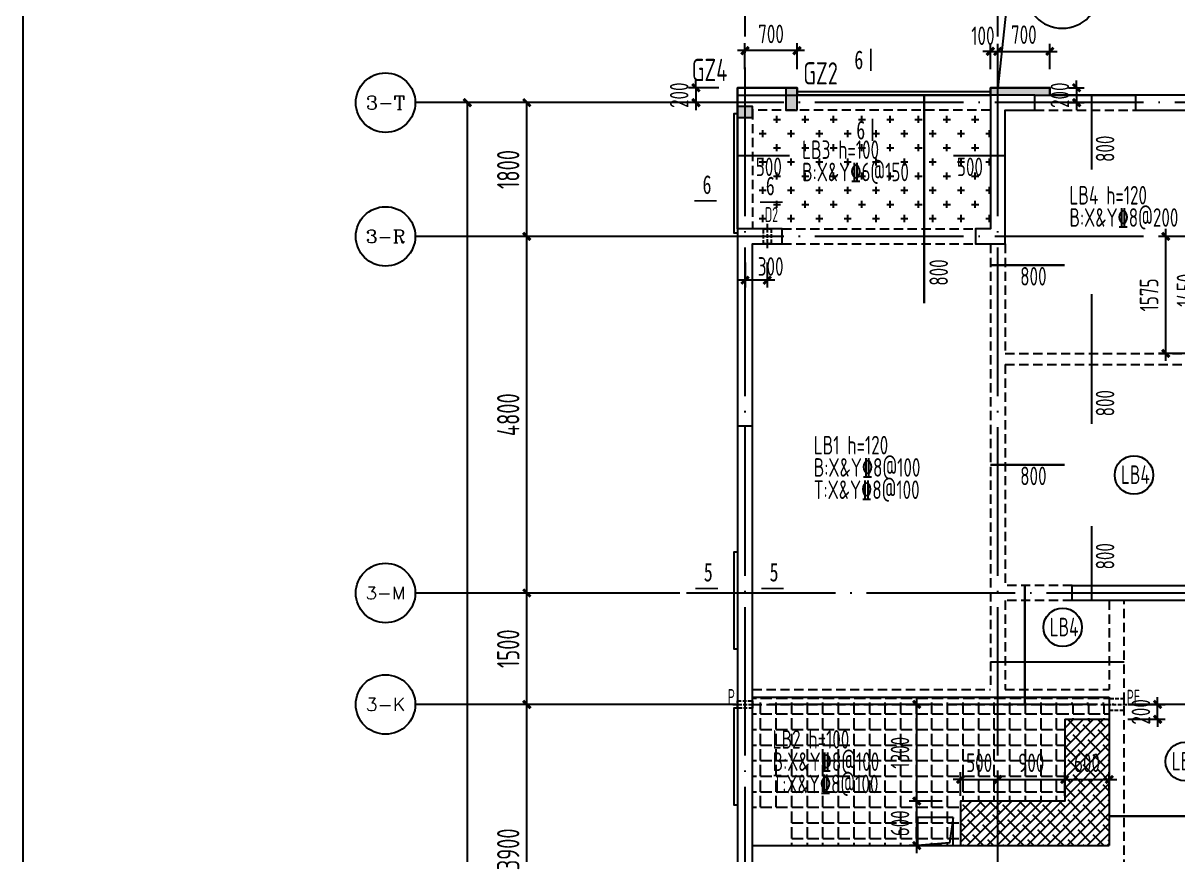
# Model space of a CAD drawing. Extents: x -173820 to 521180, y -715739 to 158231.
# Drawn here: x -14955 to 578, y -39644 to -28448 of the extents above; entities that cross this region are included whole.
import ezdxf
from ezdxf.enums import TextEntityAlignment as Align

# ---------------------------------------------------------------- set-up
doc = ezdxf.new("R2010")
doc.units = 0
doc.header["$LTSCALE"] = 1000
for name, pattern in [('CONTINOUS', [0]), ('DASH', [0.35, 0.25, -0.1]), ('DOTE', [2.42, 2, -0.2, 0.02, -0.2]), ('HIDDEN2', [0.1875, 0.125, -0.0625])]:
    doc.linetypes.add(name, pattern=pattern)
for name, color, linetype in [('A-外装饰线脚', 7, 'Continuous'), ('A-线脚看线', 9, 'Continuous'), ('A-设备穿墙洞', 161, 'Continuous'), ('AXIS', 1, 'DOTE'), ('AXIS_TEXT', 7, 'Continuous'), ('DIM', 3, 'Continuous'), ('DIM1', 3, 'Continuous'), ('JG1', 3, 'Continuous'), ('填充', 8, 'Continuous'), ('墙', 6, 'Continuous'), ('挑板', 3, 'Continuous'), ('板筋', 6, 'Continuous'), ('柱', 2, 'Continuous'), ('梁', 4, 'HIDDEN2'), ('模板线', 3, 'Continuous'), ('洞口', 5, 'Continuous'), ('详图索引', 3, 'Continuous'), ('钢筋_文字', 7, 'Continuous'), ('钢筋长度标注', 7, 'Continuous')]:
    doc.layers.add(name, color=color, linetype=linetype)
doc.styles.add('_TCH_AXIS', font='COMPLEX', dxfattribs={"bigfont": 'GBCBIG'})
doc.styles.add('COMPLEX', font='COMPLEX')
doc.styles.add('TSSD_BOLD', font='tssdeng2.shx', dxfattribs={"width": 0.7, "height": 250, "bigfont": 'CHINA.shx'})
doc.styles.add('TSSD_Dimension', font='tssdeng.shx', dxfattribs={"width": 0.7, "bigfont": 'Hztxt.shx'})
doc.styles.add('zzt', font='tssdeng.shx', dxfattribs={"width": 0.7, "height": 300, "bigfont": 'tssdchn.shx'})
doc.styles.add('钢筋', font='tssdeng.shx', dxfattribs={"width": 0.7, "height": 250, "bigfont": 'tssdchn.shx'})
doc.styles.add('钢筋长度', font='tssdeng.shx', dxfattribs={"width": 0.7, "height": 300, "bigfont": 'tssdchn.shx'})
doc.styles.add('黑体', font='simhei.ttf', dxfattribs={"width": 0.8})
doc.dimstyles.new('DIM_1_100', dxfattribs={"dimtxt": 300, "dimasz": 100, "dimexe": 200, "dimexo": 50, "dimgap": 100, "dimtad": 1, "dimdec": 0, "dimzin": 0, "dimdsep": 46, "dimtxsty": 'zzt', "dimblk": 'ARCHTICK', "dimcen": 0, "dimclrt": 7, "dimadec": 0, "dimazin": 0, "dimtfac": 1, "dimtdec": 0, "dimtix": 1, "dimtmove": 2, "dimatfit": 0, "dimldrblk": 'ARCHTICK', "dimfxl": 0, "dimtolj": 1, "dimarcsym": 0})
doc.dimstyles.new('TSSD_100_100', dxfattribs={"dimtxt": 250, "dimasz": 100, "dimexe": 100, "dimexo": 250, "dimgap": 100, "dimtad": 1, "dimdec": 0, "dimzin": 0, "dimdsep": 46, "dimtxsty": 'TSSD_Dimension', "dimblk": 'ARCHTICK', "dimcen": 0, "dimdle": 100, "dimclrd": 3, "dimclre": 3, "dimclrt": 7, "dimadec": 0, "dimazin": 0, "dimtfac": 1, "dimtdec": 0, "dimtix": 1, "dimtmove": 2, "dimatfit": 3, "dimfxl": 0, "dimtolj": 1, "dimtzin": 0, "dimarcsym": 0})
pattern_1 = [(0, (-5244.65, -50319.18), (0, 209.55), [152.4, -57.15]), (90, (-5244.65, -50319.18), (-209.55, 1e-14), [152.4, -57.15])]

# ---------------------------------------------------------------- blocks, each defined once
blk = doc.blocks.new('_ArchTick')
at = {"color": 4, "linetype": 'ByBlock', "const_width": 0.4}
blk.add_lwpolyline([(-0.5, -0.5), (0.5, 0.5)], dxfattribs=at)
blk = doc.blocks.new('*D392')
at = {"layer": 'Defpoints', "color": 0}
for p in [(-2935, 12700), (-875, 12700), (-875, 8800)]:
    blk.add_point(p, dxfattribs=at)
at = {"layer": 'DIM1', "color": 0, "lineweight": -2}
for p, q in [((-925, 12700), (-3135, 12700)), ((-2935, 8800), (-2935, 12700)), ((-925, 8800), (-3135, 8800))]:
    blk.add_line(p, q, dxfattribs=at)
at = {"layer": 'DIM1', "color": 0, "lineweight": -2, "xscale": 100, "yscale": 100, "zscale": 100}
for p, rotation in [((-2935, 12700), 90), ((-2935, 8800), 270)]:
    blk.add_blockref('_ArchTick', p, dxfattribs=dict(at, rotation=rotation))
at = {"layer": 'DIM1', "color": 7, "insert": (-3185, 10750), "char_height": 300, "attachment_point": 5, "rotation": 90, "style": 'zzt'}
blk.add_mtext('\\A1;3900', dxfattribs=at)
blk = doc.blocks.new('*D393')
at = {"layer": 'Defpoints', "color": 0}
for p in [(-2935, 14200), (-875, 14200), (-875, 12700)]:
    blk.add_point(p, dxfattribs=at)
at = {"layer": 'DIM1', "color": 0, "lineweight": -2}
for p, q in [((-925, 14200), (-3135, 14200)), ((-2935, 12700), (-2935, 14200)), ((-925, 12700), (-3135, 12700))]:
    blk.add_line(p, q, dxfattribs=at)
at = {"layer": 'DIM1', "color": 0, "lineweight": -2, "xscale": 100, "yscale": 100, "zscale": 100}
for p, rotation in [((-2935, 14200), 90), ((-2935, 12700), 270)]:
    blk.add_blockref('_ArchTick', p, dxfattribs=dict(at, rotation=rotation))
at = {"layer": 'DIM1', "color": 7, "insert": (-3185, 13450), "char_height": 300, "attachment_point": 5, "rotation": 90, "style": 'zzt'}
blk.add_mtext('\\A1;1500', dxfattribs=at)
blk = doc.blocks.new('*D394')
at = {"layer": 'Defpoints', "color": 0}
for p in [(-2935, 19000), (-875, 19000), (-875, 14200)]:
    blk.add_point(p, dxfattribs=at)
at = {"layer": 'DIM1', "color": 0, "lineweight": -2}
for p, q in [((-925, 19000), (-3135, 19000)), ((-2935, 14200), (-2935, 19000)), ((-925, 14200), (-3135, 14200))]:
    blk.add_line(p, q, dxfattribs=at)
at = {"layer": 'DIM1', "color": 0, "lineweight": -2, "xscale": 100, "yscale": 100, "zscale": 100}
for p, rotation in [((-2935, 19000), 90), ((-2935, 14200), 270)]:
    blk.add_blockref('_ArchTick', p, dxfattribs=dict(at, rotation=rotation))
at = {"layer": 'DIM1', "color": 7, "insert": (-3185, 16600), "char_height": 300, "attachment_point": 5, "rotation": 90, "style": 'zzt'}
blk.add_mtext('\\A1;4800', dxfattribs=at)
blk = doc.blocks.new('*D395')
at = {"layer": 'Defpoints', "color": 0}
for p in [(-2935, 20800), (-875, 20800), (-875, 19000)]:
    blk.add_point(p, dxfattribs=at)
at = {"layer": 'DIM1', "color": 0, "lineweight": -2}
for p, q in [((-925, 20800), (-3135, 20800)), ((-2935, 19000), (-2935, 20800)), ((-925, 19000), (-3135, 19000))]:
    blk.add_line(p, q, dxfattribs=at)
at = {"layer": 'DIM1', "color": 0, "lineweight": -2, "xscale": 100, "yscale": 100, "zscale": 100}
for p, rotation in [((-2935, 20800), 90), ((-2935, 19000), 270)]:
    blk.add_blockref('_ArchTick', p, dxfattribs=dict(at, rotation=rotation))
at = {"layer": 'DIM1', "color": 7, "insert": (-3185, 19900), "char_height": 300, "attachment_point": 5, "rotation": 90, "style": 'zzt'}
blk.add_mtext('\\A1;1800', dxfattribs=at)
blk = doc.blocks.new('*D396')
at = {"layer": 'Defpoints', "color": 0}
for p in [(-3735, 20800), (-875, 20800), (-875, -1600)]:
    blk.add_point(p, dxfattribs=at)
at = {"layer": 'DIM1', "color": 0, "lineweight": -2}
for p, q in [((-925, 20800), (-3935, 20800)), ((-3735, -1600), (-3735, 20800)), ((-925, -1600), (-3935, -1600))]:
    blk.add_line(p, q, dxfattribs=at)
at = {"layer": 'DIM1', "color": 0, "lineweight": -2, "xscale": 100, "yscale": 100, "zscale": 100}
for p, rotation in [((-3735, 20800), 90), ((-3735, -1600), 270)]:
    blk.add_blockref('_ArchTick', p, dxfattribs=dict(at, rotation=rotation))
at = {"layer": 'DIM1', "color": 7, "insert": (-3985, 9600), "char_height": 300, "attachment_point": 5, "rotation": 90, "style": 'zzt'}
blk.add_mtext('\\A1;22400', dxfattribs=at)
blk = doc.blocks.new('_AXISO')
at = {"color": 3}
blk.add_circle((0, 0), 0.5, dxfattribs=at)
at = {"layer": 'AXIS_TEXT', "color": 3, "style": 'COMPLEX', "width": 1.041667}
blk.add_attdef('A', text='', height=0.56, dxfattribs=at).set_placement((-0.25, -0.28), (0.25, -0.28), align=Align.FIT)
blk = doc.blocks.new('*D2365')
at = {"layer": 'Defpoints', "color": 0}
for p in [(-2935, -38919), (-2345, -38919), (-2345, -39519)]:
    blk.add_point(p, dxfattribs=at)
at = {"layer": 'DIM', "color": 3, "lineweight": -2}
for p, q in [((-2935, -39619), (-2935, -38819)), ((-2595, -38919), (-3035, -38919)), ((-2595, -39519), (-3035, -39519))]:
    blk.add_line(p, q, dxfattribs=at)
at = {"layer": 'DIM', "color": 3, "lineweight": -2, "xscale": 100, "yscale": 100, "zscale": 100}
for p, rotation in [((-2935, -38919), 90), ((-2935, -39519), 270)]:
    blk.add_blockref('_ArchTick', p, dxfattribs=dict(at, rotation=rotation))
at = {"layer": 'DIM', "color": 7, "insert": (-3160, -39219), "char_height": 250, "attachment_point": 5, "rotation": 90, "style": 'TSSD_Dimension'}
blk.add_mtext('\\A1;600', dxfattribs=at)
blk = doc.blocks.new('*D2366')
at = {"layer": 'Defpoints', "color": 0}
for p in [(-2935, -37619), (-2345, -37619), (-2345, -38919)]:
    blk.add_point(p, dxfattribs=at)
at = {"layer": 'DIM', "color": 3, "lineweight": -2}
for p, q in [((-2935, -39019), (-2935, -37519)), ((-2595, -37619), (-3035, -37619)), ((-2595, -38919), (-3035, -38919))]:
    blk.add_line(p, q, dxfattribs=at)
at = {"layer": 'DIM', "color": 3, "lineweight": -2, "xscale": 100, "yscale": 100, "zscale": 100}
for p, rotation in [((-2935, -37619), 90), ((-2935, -38919), 270)]:
    blk.add_blockref('_ArchTick', p, dxfattribs=dict(at, rotation=rotation))
at = {"layer": 'DIM', "color": 7, "insert": (-3160, -38269), "char_height": 250, "attachment_point": 5, "rotation": 90, "style": 'TSSD_Dimension'}
blk.add_mtext('\\A1;1300', dxfattribs=at)
blk = doc.blocks.new('*D2367')
at = {"layer": 'Defpoints', "color": 0}
for p in [(-1845, -38629), (-2345, -39099), (-1845, -39099)]:
    blk.add_point(p, dxfattribs=at)
at = {"layer": 'DIM', "color": 3, "lineweight": -2}
for p, q in [((-2345, -38629), (-2445, -38629)), ((-2345, -38849), (-2345, -38529)), ((-2345, -38629), (-1845, -38629)), ((-1845, -38849), (-1845, -38529)), ((-1845, -38629), (-1745, -38629))]:
    blk.add_line(p, q, dxfattribs=at)
at = {"layer": 'DIM', "color": 3, "lineweight": -2, "xscale": 100, "yscale": 100, "zscale": 100}
blk.add_blockref('_ArchTick', (-2345, -38629), dxfattribs=at)
at = {"layer": 'DIM', "color": 3, "lineweight": -2, "xscale": 100, "yscale": 100, "zscale": 100, "rotation": 180}
blk.add_blockref('_ArchTick', (-1845, -38629), dxfattribs=at)
at = {"layer": 'DIM', "color": 7, "insert": (-2095, -38404), "char_height": 250, "attachment_point": 5, "style": 'TSSD_Dimension'}
blk.add_mtext('\\A1;500', dxfattribs=at)
blk = doc.blocks.new('*D2398')
at = {"layer": 'Defpoints', "color": 0}
for p in [(415, -31319), (1455, -31319), (1455, -32894)]:
    blk.add_point(p, dxfattribs=at)
at = {"layer": 'DIM', "color": 3, "lineweight": -2}
for p, q in [((415, -32994), (415, -31219)), ((1205, -31319), (315, -31319)), ((1205, -32894), (315, -32894))]:
    blk.add_line(p, q, dxfattribs=at)
at = {"layer": 'DIM', "color": 3, "lineweight": -2, "xscale": 100, "yscale": 100, "zscale": 100}
for p, rotation in [((415, -31319), 90), ((415, -32894), 270)]:
    blk.add_blockref('_ArchTick', p, dxfattribs=dict(at, rotation=rotation))
at = {"layer": 'DIM', "color": 7, "insert": (190, -32107), "char_height": 250, "attachment_point": 5, "rotation": 90, "style": 'TSSD_Dimension'}
blk.add_mtext('\\A1;1575', dxfattribs=at)
blk = doc.blocks.new('*D2399')
at = {"layer": 'Defpoints', "color": 0}
for p in [(-945, -38629), (-1845, -39099), (-945, -39099)]:
    blk.add_point(p, dxfattribs=at)
at = {"layer": 'DIM', "color": 3, "lineweight": -2}
for p, q in [((-1945, -38629), (-845, -38629)), ((-1845, -38849), (-1845, -38529)), ((-945, -38849), (-945, -38529))]:
    blk.add_line(p, q, dxfattribs=at)
at = {"layer": 'DIM', "color": 3, "lineweight": -2, "xscale": 100, "yscale": 100, "zscale": 100, "rotation": 180}
blk.add_blockref('_ArchTick', (-1845, -38629), dxfattribs=at)
at = {"layer": 'DIM', "color": 3, "lineweight": -2, "xscale": 100, "yscale": 100, "zscale": 100}
blk.add_blockref('_ArchTick', (-945, -38629), dxfattribs=at)
at = {"layer": 'DIM', "color": 7, "insert": (-1395, -38404), "char_height": 250, "attachment_point": 5, "style": 'TSSD_Dimension'}
blk.add_mtext('\\A1;900', dxfattribs=at)
blk = doc.blocks.new('*D2400')
at = {"layer": 'Defpoints', "color": 0}
for p in [(-345, -38629), (-945, -39099), (-345, -39099)]:
    blk.add_point(p, dxfattribs=at)
at = {"layer": 'DIM', "color": 3, "lineweight": -2}
for p, q in [((-1045, -38629), (-245, -38629)), ((-945, -38849), (-945, -38529)), ((-345, -38849), (-345, -38529))]:
    blk.add_line(p, q, dxfattribs=at)
at = {"layer": 'DIM', "color": 3, "lineweight": -2, "xscale": 100, "yscale": 100, "zscale": 100, "rotation": 180}
blk.add_blockref('_ArchTick', (-945, -38629), dxfattribs=at)
at = {"layer": 'DIM', "color": 3, "lineweight": -2, "xscale": 100, "yscale": 100, "zscale": 100}
blk.add_blockref('_ArchTick', (-345, -38629), dxfattribs=at)
at = {"layer": 'DIM', "color": 7, "insert": (-645, -38404), "char_height": 250, "attachment_point": 5, "style": 'TSSD_Dimension'}
blk.add_mtext('\\A1;600', dxfattribs=at)
blk = doc.blocks.new('*D2434')
at = {"layer": 'Defpoints', "color": 0}
for p in [(-5245, -28819), (-5245, -29319), (-4545, -29319)]:
    blk.add_point(p, dxfattribs=at)
at = {"layer": 'DIM', "color": 3, "lineweight": -2}
for p, q in [((-5245, -29069), (-5245, -28719)), ((-4545, -29069), (-4545, -28719)), ((-4445, -28819), (-5345, -28819))]:
    blk.add_line(p, q, dxfattribs=at)
at = {"layer": 'DIM', "color": 3, "lineweight": -2, "xscale": 100, "yscale": 100, "zscale": 100, "rotation": 180}
blk.add_blockref('_ArchTick', (-5245, -28819), dxfattribs=at)
at = {"layer": 'DIM', "color": 3, "lineweight": -2, "xscale": 100, "yscale": 100, "zscale": 100}
blk.add_blockref('_ArchTick', (-4545, -28819), dxfattribs=at)
at = {"layer": 'DIM', "color": 7, "insert": (-4895, -28594), "char_height": 250, "attachment_point": 5, "style": 'TSSD_Dimension'}
blk.add_mtext('\\A1;700', dxfattribs=at)
blk = doc.blocks.new('*D2453')
at = {"layer": 'Defpoints', "color": 0}
for p in [(-1845, -28829), (-1945, -29319), (-1845, -29319)]:
    blk.add_point(p, dxfattribs=at)
at = {"layer": 'DIM', "color": 3, "lineweight": -2}
for p, q in [((-1945, -29069), (-1945, -28729)), ((-1845, -29069), (-1845, -28729)), ((-1945, -28829), (-2045, -28829)), ((-1945, -28829), (-1845, -28829)), ((-1845, -28829), (-1745, -28829))]:
    blk.add_line(p, q, dxfattribs=at)
at = {"layer": 'DIM', "color": 3, "lineweight": -2, "xscale": 100, "yscale": 100, "zscale": 100}
blk.add_blockref('_ArchTick', (-1945, -28829), dxfattribs=at)
at = {"layer": 'DIM', "color": 3, "lineweight": -2, "xscale": 100, "yscale": 100, "zscale": 100, "rotation": 180}
blk.add_blockref('_ArchTick', (-1845, -28829), dxfattribs=at)
at = {"layer": 'DIM', "color": 7, "insert": (-2045, -28619), "char_height": 250, "attachment_point": 5, "style": 'TSSD_Dimension'}
blk.add_mtext('\\A1;100', dxfattribs=at)
blk = doc.blocks.new('*D2454')
at = {"layer": 'Defpoints', "color": 0}
for p in [(-1145, -28829), (-1845, -29319), (-1145, -29319)]:
    blk.add_point(p, dxfattribs=at)
at = {"layer": 'DIM', "color": 3, "lineweight": -2}
for p, q in [((-1845, -29069), (-1845, -28729)), ((-1145, -29069), (-1145, -28729)), ((-1945, -28829), (-1045, -28829))]:
    blk.add_line(p, q, dxfattribs=at)
at = {"layer": 'DIM', "color": 3, "lineweight": -2, "xscale": 100, "yscale": 100, "zscale": 100, "rotation": 180}
blk.add_blockref('_ArchTick', (-1845, -28829), dxfattribs=at)
at = {"layer": 'DIM', "color": 3, "lineweight": -2, "xscale": 100, "yscale": 100, "zscale": 100}
blk.add_blockref('_ArchTick', (-1145, -28829), dxfattribs=at)
at = {"layer": 'DIM', "color": 7, "insert": (-1495, -28604), "char_height": 250, "attachment_point": 5, "style": 'TSSD_Dimension'}
blk.add_mtext('\\A1;700', dxfattribs=at)
blk = doc.blocks.new('*D2455')
at = {"layer": 'Defpoints', "color": 0}
for p in [(-1145, -29319), (-1145, -29519), (-785, -29519)]:
    blk.add_point(p, dxfattribs=at)
at = {"layer": 'DIM', "color": 3, "lineweight": -2}
for p, q in [((-895, -29319), (-685, -29319)), ((-785, -29319), (-785, -29219)), ((-785, -29319), (-785, -29519)), ((-895, -29519), (-685, -29519)), ((-785, -29519), (-785, -29619))]:
    blk.add_line(p, q, dxfattribs=at)
at = {"layer": 'DIM', "color": 3, "lineweight": -2, "xscale": 100, "yscale": 100, "zscale": 100}
for p, rotation in [((-785, -29319), 270), ((-785, -29519), 90)]:
    blk.add_blockref('_ArchTick', p, dxfattribs=dict(at, rotation=rotation))
at = {"layer": 'DIM', "color": 7, "insert": (-1010, -29419), "char_height": 250, "attachment_point": 5, "rotation": 90, "style": 'TSSD_Dimension'}
blk.add_mtext('\\A1;200', dxfattribs=at)
blk = doc.blocks.new('*D2456')
at = {"layer": 'Defpoints', "color": 0}
for p in [(-5345, -29319), (-5905, -29519), (-5345, -29519)]:
    blk.add_point(p, dxfattribs=at)
at = {"layer": 'DIM', "color": 3, "lineweight": -2}
for p, q in [((-5595, -29319), (-6005, -29319)), ((-5905, -29319), (-5905, -29219)), ((-5905, -29319), (-5905, -29519)), ((-5595, -29519), (-6005, -29519)), ((-5905, -29519), (-5905, -29619))]:
    blk.add_line(p, q, dxfattribs=at)
at = {"layer": 'DIM', "color": 3, "lineweight": -2, "xscale": 100, "yscale": 100, "zscale": 100}
for p, rotation in [((-5905, -29319), 270), ((-5905, -29519), 90)]:
    blk.add_blockref('_ArchTick', p, dxfattribs=dict(at, rotation=rotation))
at = {"layer": 'DIM', "color": 7, "insert": (-6130, -29419), "char_height": 250, "attachment_point": 5, "rotation": 90, "style": 'TSSD_Dimension'}
blk.add_mtext('\\A1;200', dxfattribs=at)
blk = doc.blocks.new('*D2460')
at = {"layer": 'Defpoints', "color": 0}
for p in [(-345, -37619), (305, -37619), (-345, -37819)]:
    blk.add_point(p, dxfattribs=at)
at = {"layer": 'DIM', "color": 3, "lineweight": -2}
for p, q in [((305, -37619), (305, -37519)), ((-95, -37619), (405, -37619)), ((305, -37819), (305, -37619)), ((-95, -37819), (405, -37819)), ((305, -37819), (305, -37919))]:
    blk.add_line(p, q, dxfattribs=at)
at = {"layer": 'DIM', "color": 3, "lineweight": -2, "xscale": 100, "yscale": 100, "zscale": 100}
for p, rotation in [((305, -37619), 270), ((305, -37819), 90)]:
    blk.add_blockref('_ArchTick', p, dxfattribs=dict(at, rotation=rotation))
at = {"layer": 'DIM', "color": 7, "insert": (80, -37719), "char_height": 250, "attachment_point": 5, "rotation": 90, "style": 'TSSD_Dimension'}
blk.add_mtext('\\A1;200', dxfattribs=at)
blk = doc.blocks.new('$144147')
at = {"layer": '模板线', "color": 4, "const_width": 22.7}
for points in [[(223, 1246), (223, 944)], [(248, 302), (248, 0)]]:
    blk.add_lwpolyline(points, dxfattribs=at)
at = {"layer": '模板线', "color": 0, "style": '黑体', "width": 0.7}
for p in [(63, 1095), (89, 151)]:
    blk.add_text('6', height=252, dxfattribs=at).set_placement(p, align=Align.MIDDLE_CENTER)
blk = doc.blocks.new('$1687588')
at = {"layer": '模板线', "color": 4, "const_width": 22.7}
for points in [[(0, 17), (302, 17)], [(886, 0), (1188, 0)]]:
    blk.add_lwpolyline(points, dxfattribs=at)
at = {"layer": '模板线', "color": 0, "style": '黑体', "width": 0.7}
for p in [(172, 237), (1023, 220)]:
    blk.add_text('6', height=252, dxfattribs=at).set_placement(p, align=Align.MIDDLE_CENTER)
blk = doc.blocks.new('$1479726')
at = {"layer": '模板线', "color": 4, "const_width": 22.7}
for points in [[(0, 0), (302, 0)], [(886, 0), (1188, 0)]]:
    blk.add_lwpolyline(points, dxfattribs=at)
at = {"layer": '模板线', "color": 0, "style": '黑体', "width": 0.7}
for p in [(172, 220), (1057, 220)]:
    blk.add_text('5', height=252, dxfattribs=at).set_placement(p, align=Align.MIDDLE_CENTER)
blk = doc.blocks.new('$1642317')
at = {"layer": '洞口'}
blk.add_lwpolyline([(2700, 5130), (2220, 5130), (2220, 4750), (2700, 4750)], close=True, dxfattribs=at)
blk.add_lwpolyline([(2700, 5130), (2652, 4788), (2220, 4750)], dxfattribs=at)
blk = doc.blocks.new('详图索引1')
at = {"color": 3, "const_width": 50}
blk.add_lwpolyline([(319, -216), (681, -216)], dxfattribs=at)
at = {"layer": '详图索引', "color": 3}
blk.add_line((0, 0), (1000, 0), dxfattribs=at)
blk.add_circle((500, 0), 500, dxfattribs=at)
at = {"layer": '详图索引', "color": 3, "style": '黑体', "width": 2}
blk.add_attdef('1', text='', height=250, dxfattribs=at).set_placement((468, 213), align=Align.MIDDLE_CENTER)
blk = doc.blocks.new('$1466424')
at = {"layer": '板筋', "const_width": 30}
for points in [[(2509, 19804), (2509, 22604)], [(4762, 21604), (4762, 22604)], [(0, 21790), (700, 21790)], [(2900, 21790), (3600, 21790)], [(3400, 20317), (4400, 20317)], [(4762, 18179), (4762, 19929)], [(3400, 17630), (4400, 17630)], [(4762, 15804), (4762, 16804)], [(3863, 14404), (3863, 16004)], [(3400, 14976), (5200, 14976)], [(5000, 12900), (6900, 12900)]]:
    blk.add_lwpolyline(points, dxfattribs=at)
at = {"layer": '钢筋_文字'}
for centre in [(5331, 17492, 0), (4372, 15442, 0), (6015, 13636, 0)]:
    blk.add_circle(centre, 259, dxfattribs=at)
at = {"layer": '钢筋_文字', "color": 7, "linetype": 'Continuous', "width": 0.7}
for s, style, p in [('LB3 h=100', 'TSSD_BOLD', (868, 21746, 0)), ('B:X&Y%%1326@150', '钢筋', (868, 21446, 0)), ('LB4 h=120', 'TSSD_BOLD', (4464, 21133, 0)), ('B:X&Y%%1328@200', '钢筋', (4464, 20833, 0)), ('LB1 h=120', 'TSSD_BOLD', (1025, 17769, 0)), ('B:X&Y%%1328@100', '钢筋', (1025, 17469, 0)), ('T:X&Y%%1328@100', '钢筋', (1025, 17169, 0)), ('LB2 h=100', 'TSSD_BOLD', (471, 13809, 0)), ('B:X&Y%%1328@100', '钢筋', (471, 13509, 0)), ('T:X&Y%%1328@100', '钢筋', (471, 13209, 0))]:
    blk.add_text(s, height=250, dxfattribs=dict(at, style=style)).set_placement(p)
at = {"layer": '钢筋_文字', "style": 'TSSD_BOLD', "width": 0.7}
for p in [(5156, 17372, 0), (4197, 15321, 0), (5840, 13516, 0)]:
    blk.add_text('LB4', height=250, dxfattribs=at).set_placement(p)
at = {"layer": '钢筋长度标注', "style": '钢筋长度', "width": 0.7}
for p in [(5068, 21706), (2830, 20040), (5068, 18281), (5068, 16221)]:
    blk.add_text('800', height=250, rotation=90, dxfattribs=at).set_placement(p)
for s, p in [('500', (245, 21515)), ('500', (2950, 21515)), ('800', (3801, 20042)), ('800', (3801, 17355))]:
    blk.add_text(s, height=250, dxfattribs=at).set_placement(p)
blk = doc.blocks.new('$133032')
at = {"layer": '挑板'}
blk.add_lwpolyline([(7000, 22700), (4200, 22700), (4200, 22800), (3400, 22800), (3400, 22700), (800, 22700), (800, 22800), (0, 22800), (0, 1700), (500, 1700), (500, 1000), (600, 1000), (600, 1100), (2100, 1100), (2100, 1000), (3400, 1000), (3400, 0), (4200, 0), (4200, 100), (6500, 100)], dxfattribs=at)
blk = doc.blocks.new('$1981617')
at = {"layer": '柱'}
blk.add_hatch(color=8, dxfattribs=at).paths.add_polyline_path([(150, 0), (150, 300), (0, 300), (0, 0)])
at = {"layer": '柱', "color": 3, "elevation": 0}
blk.add_lwpolyline([(150, 0), (150, 300), (0, 300), (0, 0)], close=True, dxfattribs=at)
blk = doc.blocks.new('$1617331')
at = {"layer": '柱'}
blk.add_hatch(color=8, dxfattribs=at).paths.add_polyline_path([(200, 150), (0, 150), (0, 0), (200, 0)])
at = {"layer": '柱', "color": 3, "elevation": 0}
blk.add_lwpolyline([(200, 150), (0, 150), (0, 0), (200, 0)], close=True, dxfattribs=at)
blk = doc.blocks.new('$1222607')
at = {"layer": '柱'}
blk.add_blockref('$1981617', (650, 22500, 0), dxfattribs=at)
at = {"layer": '柱', "rotation": 180}
blk.add_blockref('$1617331', (200, 22550, 0), dxfattribs=at)
blk = doc.blocks.new('$1413619')
at = {"layer": 'A-线脚看线', "color": 5, "elevation": 0}
for points in [[(850, 22700), (3450, 22700)], [(50, 22400), (0, 22400), (0, 20800), (50, 20800)], [(50, 16500), (0, 16500), (0, 15200), (50, 15200)], [(50, 14400), (0, 14400), (0, 13100), (50, 13100)]]:
    blk.add_lwpolyline(points, dxfattribs=at)
blk = doc.blocks.new('$145458')
at = {"layer": 'A-设备穿墙洞', "linetype": 'DASH', "ltscale": 0.2, "elevation": 0}
for points in [[(581, 6325), (481, 6325), (481, 6525), (581, 6525)], [(5131, 200), (5131, 50), (5331, 50), (5331, 200)]]:
    blk.add_lwpolyline(points, close=True, dxfattribs=at)
for points in [[(531, 6596), (531, 6258)], [(5035, 125), (5436, 125)]]:
    blk.add_lwpolyline(points, dxfattribs=at)
at = {"layer": 'A-设备穿墙洞', "linetype": 'DASH', "ltscale": 0.2}
for points in [[(6860, 4975), (7198, 4975)], [(7281, 4554), (7281, 4792)], [(68, 125), (413, 125)]]:
    blk.add_lwpolyline(points, dxfattribs=at)
for points in [[(7131, 5025), (7131, 4925), (6931, 4925), (6931, 5025)], [(7231, 4725), (7331, 4725), (7331, 4625), (7231, 4625)], [(331, 175), (331, 75), (131, 75), (131, 175)]]:
    blk.add_lwpolyline(points, close=True, dxfattribs=at)
at = {"layer": 'A-设备穿墙洞', "color": 7, "linetype": 'DASH', "ltscale": 0.2, "style": 'zzt', "width": 0.6}
for s, p in [('D2', (498, 6619)), ('D1', (6752, 4993)), ('D1', (7152, 4413)), ('P', (0, 132)), ('PF', (5366, 123))]:
    blk.add_text(s, height=200, dxfattribs=at).set_placement(p)
blk = doc.blocks.new('*D11651')
at = {"layer": 'Defpoints', "color": 0}
for p in [(7156, 19548), (7633, 19548, 0), (7633, 18098)]:
    blk.add_point(p, dxfattribs=at)
at = {"layer": 'DIM1', "color": 3, "lineweight": -2}
for p, q in [((7156, 17998), (7156, 19648)), ((7383, 19548), (7056, 19548)), ((7383, 18098), (7056, 18098))]:
    blk.add_line(p, q, dxfattribs=at)
at = {"layer": 'DIM1', "color": 3, "lineweight": -2, "xscale": 100, "yscale": 100, "zscale": 100}
for p, rotation in [((7156, 19548), 90), ((7156, 18098), 270)]:
    blk.add_blockref('_ArchTick', p, dxfattribs=dict(at, rotation=rotation))
at = {"layer": 'DIM1', "color": 7, "insert": (6931, 18823), "char_height": 250, "attachment_point": 5, "rotation": 90, "style": 'TSSD_Dimension'}
blk.add_mtext('\\A1;1450', dxfattribs=at)
blk = doc.blocks.new('*D11691')
at = {"layer": 'Defpoints', "color": 0}
for p in [(1000, 19448), (1300, 19448, 0), (1000, 18958)]:
    blk.add_point(p, dxfattribs=at)
at = {"layer": 'DIM1', "color": 3, "lineweight": -2}
for p, q in [((1000, 19198), (1000, 18858)), ((1300, 19198), (1300, 18858)), ((1400, 18958), (900, 18958))]:
    blk.add_line(p, q, dxfattribs=at)
at = {"layer": 'DIM1', "color": 3, "lineweight": -2, "xscale": 100, "yscale": 100, "zscale": 100, "rotation": 180}
blk.add_blockref('_ArchTick', (1000, 18958), dxfattribs=at)
at = {"layer": 'DIM1', "color": 3, "lineweight": -2, "xscale": 100, "yscale": 100, "zscale": 100}
blk.add_blockref('_ArchTick', (1300, 18958), dxfattribs=at)
at = {"layer": 'DIM1', "color": 7, "insert": (1345, 19143), "char_height": 250, "attachment_point": 5, "style": 'TSSD_Dimension'}
blk.add_mtext('\\A1;300', dxfattribs=at)
blk = doc.blocks.new('$1783196')
at = {"layer": 'AXIS'}
for p, q in [((5234.9, 3480), (5234.9, 27859.5)), ((8634.9, 3480), (8634.9, 27859.5)), ((15434.9, 26788.3), (4360, 26788.3)), ((15434.9, 24988.3), (4360, 24988.3)), ((54849.9, 20188.3), (4360, 20188.3)), ((29334.9, 18688.3), (4360, 18688.3))]:
    blk.add_line(p, q, dxfattribs=at)
at = {"layer": 'DIM1'}
for p, q in [((5234.9, 27859.5), (5234.9, 30309.5)), ((8634.9, 27859.5), (8634.9, 30309.5)), ((4360, 26788.3), (800, 26788.3)), ((4360, 24988.3), (800, 24988.3)), ((4360, 20188.3), (800, 20188.3)), ((4360, 18688.3), (800, 18688.3))]:
    blk.add_line(p, q, dxfattribs=at)
ref = blk.add_blockref('_AXISO', (400, 26788.3), dxfattribs=dict(at, xscale=800, yscale=800, zscale=800))
ref.add_attrib('A', '3-T', dxfattribs={"layer": 'AXIS_TEXT', "height": 185, "style": '_TCH_AXIS'}).set_placement((135.7, 26695.8), (664.3, 26695.8), align=Align.FIT)
ref = blk.add_blockref('_AXISO', (400, 24988.3), dxfattribs=dict(at, xscale=800, yscale=800, zscale=800))
ref.add_attrib('A', '3-R', dxfattribs={"layer": 'AXIS_TEXT', "height": 177.09, "style": '_TCH_AXIS'}).set_placement((134.4, 24899.8), (665.6, 24899.8), align=Align.FIT)
ref = blk.add_blockref('_AXISO', (400, 20188.3), dxfattribs=dict(at, xscale=800, yscale=800, zscale=800))
ref.add_attrib('A', '3-M', dxfattribs={"layer": 'AXIS_TEXT', "height": 169.79, "style": '_TCH_AXIS'}).set_placement((133.2, 20103.4), (666.8, 20103.4), align=Align.FIT)
ref = blk.add_blockref('_AXISO', (400, 18688.3), dxfattribs=dict(at, xscale=800, yscale=800, zscale=800))
ref.add_attrib('A', '3-K', dxfattribs={"layer": 'AXIS_TEXT', "height": 174.59, "style": '_TCH_AXIS'}).set_placement((134, 18601), (666, 18601), align=Align.FIT)
for p1, p2, distance, picture, middle in [((4360, 4388.3), (4360, 26788.3), 2860, '*D396', (1250, 15588.3)), ((4360, 24988.3), (4360, 26788.3), 2060, '*D395', (2050, 25888.3)), ((4360, 20188.3), (4360, 24988.3), 2060, '*D394', (2050, 22588.3)), ((4360, 18688.3), (4360, 20188.3), 2060, '*D393', (2050, 19438.3)), ((4360, 14788.3), (4360, 18688.3), 2060, '*D392', (2050, 16738.3))]:
    dim = blk.add_aligned_dim(p1=p1, p2=p2, distance=distance, dimstyle='DIM_1_100', dxfattribs=at)
    dim.commit()
    dim.dimension.update_dxf_attribs({"geometry": picture, "text_midpoint": middle, "insert": (5234.9, 5988.3)})
blk = doc.blocks.new('$1186913')
at = {"layer": 'A-设备穿墙洞'}
blk.add_blockref('$145458', (768.9, 13122.9), dxfattribs=at)
at = {"layer": 'DIM1'}
dim = blk.add_linear_dim(base=(7156, 19547.9), p1=(7632.7, 18097.9), p2=(7632.7, 19547.9, 0), angle=90, dimstyle='TSSD_100_100', dxfattribs=at)
dim.commit()
dim.dimension.update_dxf_attribs({"geometry": '*D11651', "text_midpoint": (6931, 18822.9)})
dim = blk.add_linear_dim(base=(1000.2, 18958, 0), p1=(1300.2, 19447.9, 0), p2=(1000.2, 19447.9, 0), dimstyle='TSSD_100_100', dxfattribs=at)
dim.commit()
dim.dimension.update_dxf_attribs({"geometry": '*D11691', "text_midpoint": (1344.8, 19142.8, 0), "dimtype": 128})

msp = doc.modelspace()

# ---------------------------------------------------------------- hatches: boundary and pattern name
at = {"layer": 'JG1'}
h = msp.add_hatch(dxfattribs=at)
h.set_pattern_fill('ANSI38,_O', color=8, scale=30)
h.set_pattern_definition([(45, (-5244.65, -50319.18), (-67.3519, 67.3519), []), (135, (-5244.65, -50319.18), (-202.05576, 67.3519), [238.125, -142.875])])
h.paths.add_polyline_path([(-344.7, -37819.2), (-944.7, -37819.2), (-944.7, -38919.2), (-2344.7, -38919.2), (-2344.7, -39519.2), (-344.7, -39519.2)])
at = {"layer": '填充'}
msp.add_hatch(color=256, dxfattribs=at).paths.add_polyline_path([(-1944.7, -29319.2), (-1944.7, -29419.2), (-1344.7, -29419.2), (-1144.7, -29419.2), (-1144.7, -29319.2)])
at = {"layer": '填充', "linetype": 'Continuous'}
h = msp.add_hatch(dxfattribs=at)
h.set_pattern_fill('CROSS', color=256, scale=30, style=0)
h.set_pattern_definition([(0, (-5244.65, -50319.18), (190.5, 190.5), [95.25, -285.75]), (90, (-5197.03, -50366.8), (-190.5, 190.5), [95.25, -285.75])])
h.paths.add_polyline_path([(-5144.7, -29619.2), (-5144.7, -31219.2), (-4744.7, -31219.2), (-2144.7, -31219.2), (-1944.7, -31219.2), (-1944.7, -29619.2)])
h = msp.add_hatch(dxfattribs=at)
h.set_pattern_fill('ANGLE', color=256, scale=30, style=0)
h.set_pattern_definition(pattern_1)
h.paths.add_polyline_path([(-1481.8, -37619.2), (-1481.8, -37519.2), (-5144.7, -37519.2), (-5144.7, -37619.2)])
h = msp.add_hatch(dxfattribs=at)
h.set_pattern_fill('ANGLE', color=256, scale=30, style=0)
h.set_pattern_definition(pattern_1)
h.paths.add_polyline_path([(-944.7, -37619.2), (-344.7, -37619.2), (-344.7, -37519.2), (-1481.8, -37519.2), (-1481.8, -37619.2)])
h = msp.add_hatch(dxfattribs=at)
h.set_pattern_fill('ANGLE', color=256, scale=30, style=0)
h.set_pattern_definition(pattern_1)
h.paths.add_polyline_path([(-4664.7, -39139.2), (-4664.7, -39519.2), (-2344.7, -39519.2), (-2344.7, -38919.2), (-944.7, -38919.2), (-944.7, -37619.2), (-5144.7, -37619.2), (-5144.7, -39039.2), (-4764.7, -39039.2), (-4764.7, -39139.2)])
h = msp.add_hatch(dxfattribs=at)
h.set_pattern_fill('ANGLE', color=256, scale=30, style=0)
h.set_pattern_definition([(0, (425.35, -50319.18), (0, 209.55), [152.4, -57.15]), (90, (425.35, -50319.18), (-209.55, 1e-14), [152.4, -57.15])])
h.paths.add_polyline_path([(-344.7, -37819.2), (-344.7, -37619.2), (-944.7, -37619.2), (-944.7, -37819.2)])

# ---------------------------------------------------------------- linework, layer by layer
at = {"layer": 'A-外装饰线脚', "color": 23, "elevation": 0}
for points in [[(-5344.7, -29419.2), (-5344.7, -29319.2), (-4544.7, -29319.2), (-4544.7, -29419.2)], [(-1944.7, -29419.2), (-1944.7, -29319.2), (-1144.7, -29319.2), (-1144.7, -29419.2)]]:
    msp.add_lwpolyline(points, dxfattribs=at)
at = {"layer": '墙', "elevation": 0}
for points in [[(-1344.7, -29619.2), (-1344.7, -29419.2), (-1944.7, -29419.2), (-1944.7, -31219.2), (-2144.7, -31219.2), (-2144.7, -31419.2), (-1744.7, -31419.2), (-1744.7, -29619.2)], [(1655.3, -30219.2), (1655.3, -29419.2), (5.3, -29419.2), (5.3, -29619.2), (1455.3, -29619.2), (1455.3, -30219.2)], [(-4744.7, -31219.2), (-5344.7, -31219.2), (-5344.7, -33869.2), (-5144.7, -33869.2), (-5144.7, -31419.2), (-4744.7, -31419.2)], [(1655.3, -35119.2), (1655.3, -36219.2), (-844.7, -36219.2), (-844.7, -36019.2), (1455.3, -36019.2), (1455.3, -35119.2)]]:
    msp.add_lwpolyline(points, close=True, dxfattribs=at)
msp.add_lwpolyline([(-1944.7, -31419.2), (-1944.7, -31419.2)], dxfattribs=at)
at = {"layer": '梁', "linetype": 'Continuous'}
for p, q in [((-5344.7, -31219.2, 0), (-5344.7, -29419.2, 0)), ((-5344.7, -29419.2, 0), (-1944.7, -29419.2, 0)), ((-1344.7, -29419.2, 0), (5.3, -29419.2, 0)), ((-5344.7, -33869.2, 0), (-5344.7, -41519.2, 0)), ((-5144.7, -41519.2, 0), (-5144.7, -33869.2, 0)), ((-5144.7, -37519.2, 0), (-344.7, -37519.2, 0)), ((-344.7, -37619.2, 0), (-344.7, -39519.2, 0)), ((-5144.7, -39519.2, 0), (-344.7, -39519.2, 0))]:
    msp.add_line(p, q, dxfattribs=at)
at = {"layer": '梁'}
for p, q in [((-1944.7, -29619.2, 0), (-5144.7, -29619.2, 0)), ((-5144.7, -29619.2, 0), (-5144.7, -31219.2, 0)), ((-1344.7, -29619.2, 0), (5.3, -29619.2, 0)), ((-4744.7, -31219.2, 0), (-2144.7, -31219.2, 0)), ((-4744.7, -31419.2, 0), (-2144.7, -31419.2, 0)), ((-1944.7, -31419.2, 0), (-1944.7, -37419.2, 0)), ((-1744.7, -31419.2, 0), (-1744.7, -32894.2, 0)), ((-1744.7, -32894.2, 0), (1455.3, -32894.2, 0)), ((-1744.7, -33044.2, 0), (-1744.7, -36019.2, 0)), ((-1744.7, -33044.2, 0), (1455.3, -33044.2, 0)), ((-844.7, -36019.2, 0), (-1744.7, -36019.2, 0)), ((-844.7, -36219.2, 0), (-1744.7, -36219.2, 0)), ((-1744.7, -36219.2, 0), (-1744.7, -37419.2, 0)), ((-344.7, -36219.2, 0), (-344.7, -37419.2, 0)), ((-144.7, -41519.2, 0), (-144.7, -36219.2, 0)), ((-5144.7, -37419.2, 0), (-1944.7, -37419.2, 0)), ((-1744.7, -37419.2, 0), (-344.7, -37419.2, 0)), ((-344.7, -37519.2, 0), (-344.7, -37619.2, 0)), ((-5144.7, -37619.2, 0), (-344.7, -37619.2, 0))]:
    msp.add_line(p, q, dxfattribs=at)
at = {"layer": '梁', "linetype": 'Continuous', "elevation": 0}
for points in [[(-944.7, -37819.2), (-944.7, -38919.2), (-2344.7, -38919.2), (-2344.7, -39519.2)], [(-944.7, -37819.2), (-344.7, -37819.2)]]:
    msp.add_lwpolyline(points, dxfattribs=at)
at = {"layer": '模板线', "elevation": 0}
msp.add_lwpolyline([(-14954.7, -15929.2), (69145.3, -15929.2), (69145.3, -75329.2), (-14954.7, -75329.2)], close=True, dxfattribs=at)
msp.add_lwpolyline([(-1476.5, -28016.9), (-1705.4, -28016.9), (-1844.7, -29319.2)], dxfattribs=at)

# ---------------------------------------------------------------- block references
at = {"layer": 'A-设备穿墙洞'}
msp.add_blockref('$1186913', (-6244.8, -50867), dxfattribs=at)
at = {"layer": '填充', "linetype": 'Continuous'}
msp.add_blockref('$1783196', (-10479.5, -56307.5, 0), dxfattribs=at)
at = {"layer": '挑板'}
for name, p in [('$133032', (-5344.7, -52119.2, 0)), ('$1413619', (-5394.7, -52069.2))]:
    msp.add_blockref(name, p, dxfattribs=at)
at = {"layer": '柱'}
msp.add_blockref('$1222607', (-5344.7, -52119.2, 0), dxfattribs=at)
at = {"layer": '模板线'}
ref = msp.add_blockref('详图索引1', (-476.5, -28016.9, 0), dxfattribs=dict(at, xscale=-1))
ref.add_attrib('1', '1', dxfattribs={"layer": '详图索引', "color": 3, "height": 250, "style": '黑体', "width": 2}).set_placement((-924.9, -27804.1, 0), align=Align.MIDDLE_CENTER)
for name, p in [('$144147', (-3777.1, -30036.9, 0)), ('$1687588', (-5928.2, -30858.4, 0)), ('$1479726', (-5911.1, -36056.6, 0))]:
    msp.add_blockref(name, p, dxfattribs=at)
at = {"layer": '洞口'}
msp.add_blockref('$1642317', (-5144.7, -44269.2), dxfattribs=at)
at = {"layer": '钢筋长度标注'}
msp.add_blockref('$1466424', (-5344.7, -52022.9, 0), dxfattribs=at)

# ---------------------------------------------------------------- texts
at = {"layer": '模板线', "color": 7, "linetype": 'CONTINOUS', "style": 'zzt', "width": 0.7}
for s, p in [('GZ4', (-5960.3, -29229.2, 0)), ('GZ2', (-4460.7, -29274.7, 0))]:
    msp.add_text(s, height=300, dxfattribs=at).set_placement(p)

# ---------------------------------------------------------------- dimensions: what is measured, and where the dimension line sits
at = {"layer": 'DIM'}
for base, p1, p2, picture, middle in [((-5244.7, -28819.2, 0), (-4544.7, -29319.2, 0), (-5244.7, -29319.2, 0), '*D2434', (-4894.7, -28594.2, 0)), ((-1144.7, -28829.2, 0), (-1844.7, -29319.2, 0), (-1144.7, -29319.2, 0), '*D2454', (-1494.7, -28604.2, 0)), ((-1844.7, -38629.2, 0), (-2344.7, -39099.2, 0), (-1844.7, -39099.2, 0), '*D2367', (-2094.7, -38404.2, 0)), ((-944.7, -38629.2, 0), (-1844.7, -39099.2, 0), (-944.7, -39099.2, 0), '*D2399', (-1394.7, -38404.2, 0)), ((-344.7, -38629.2, 0), (-944.7, -39099.2, 0), (-344.7, -39099.2, 0), '*D2400', (-644.7, -38404.2, 0))]:
    dim = msp.add_linear_dim(base=base, p1=p1, p2=p2, dimstyle='TSSD_100_100', dxfattribs=at)
    dim.commit()
    dim.dimension.update_dxf_attribs({"geometry": picture, "text_midpoint": middle})
dim = msp.add_linear_dim(base=(-1844.7, -28829.2, 0), p1=(-1944.7, -29319.2, 0), p2=(-1844.7, -29319.2, 0), dimstyle='TSSD_100_100', dxfattribs=at)
dim.commit()
dim.dimension.update_dxf_attribs({"geometry": '*D2453', "text_midpoint": (-2044.7, -28619.2, 0), "dimtype": 160})
for base, p1, p2, picture, middle in [((-5904.7, -29519.2, 0), (-5344.7, -29319.2, 0), (-5344.7, -29519.2, 0), '*D2456', (-6129.7, -29419.2, 0)), ((-784.7, -29519.2, 0), (-1144.7, -29319.2, 0), (-1144.7, -29519.2, 0), '*D2455', (-1009.7, -29419.2, 0)), ((415.3, -31319.2, 0), (1455.3, -32894.2, 0), (1455.3, -31319.2, 0), '*D2398', (190.3, -32106.7, 0)), ((-2934.7, -37619.2, 0), (-2344.7, -38919.2, 0), (-2344.7, -37619.2, 0), '*D2366', (-3159.7, -38269.2, 0)), ((305.1, -37619.2, 0), (-344.7, -37819.2, 0), (-344.7, -37619.2, 0), '*D2460', (80.1, -37719.2, 0)), ((-2934.7, -38919.2, 0), (-2344.7, -39519.2, 0), (-2344.7, -38919.2, 0), '*D2365', (-3159.7, -39219.2, 0))]:
    dim = msp.add_linear_dim(base=base, p1=p1, p2=p2, angle=90, dimstyle='TSSD_100_100', dxfattribs=at)
    dim.commit()
    dim.dimension.update_dxf_attribs({"geometry": picture, "text_midpoint": middle})

doc.saveas('drawing.dxf')
